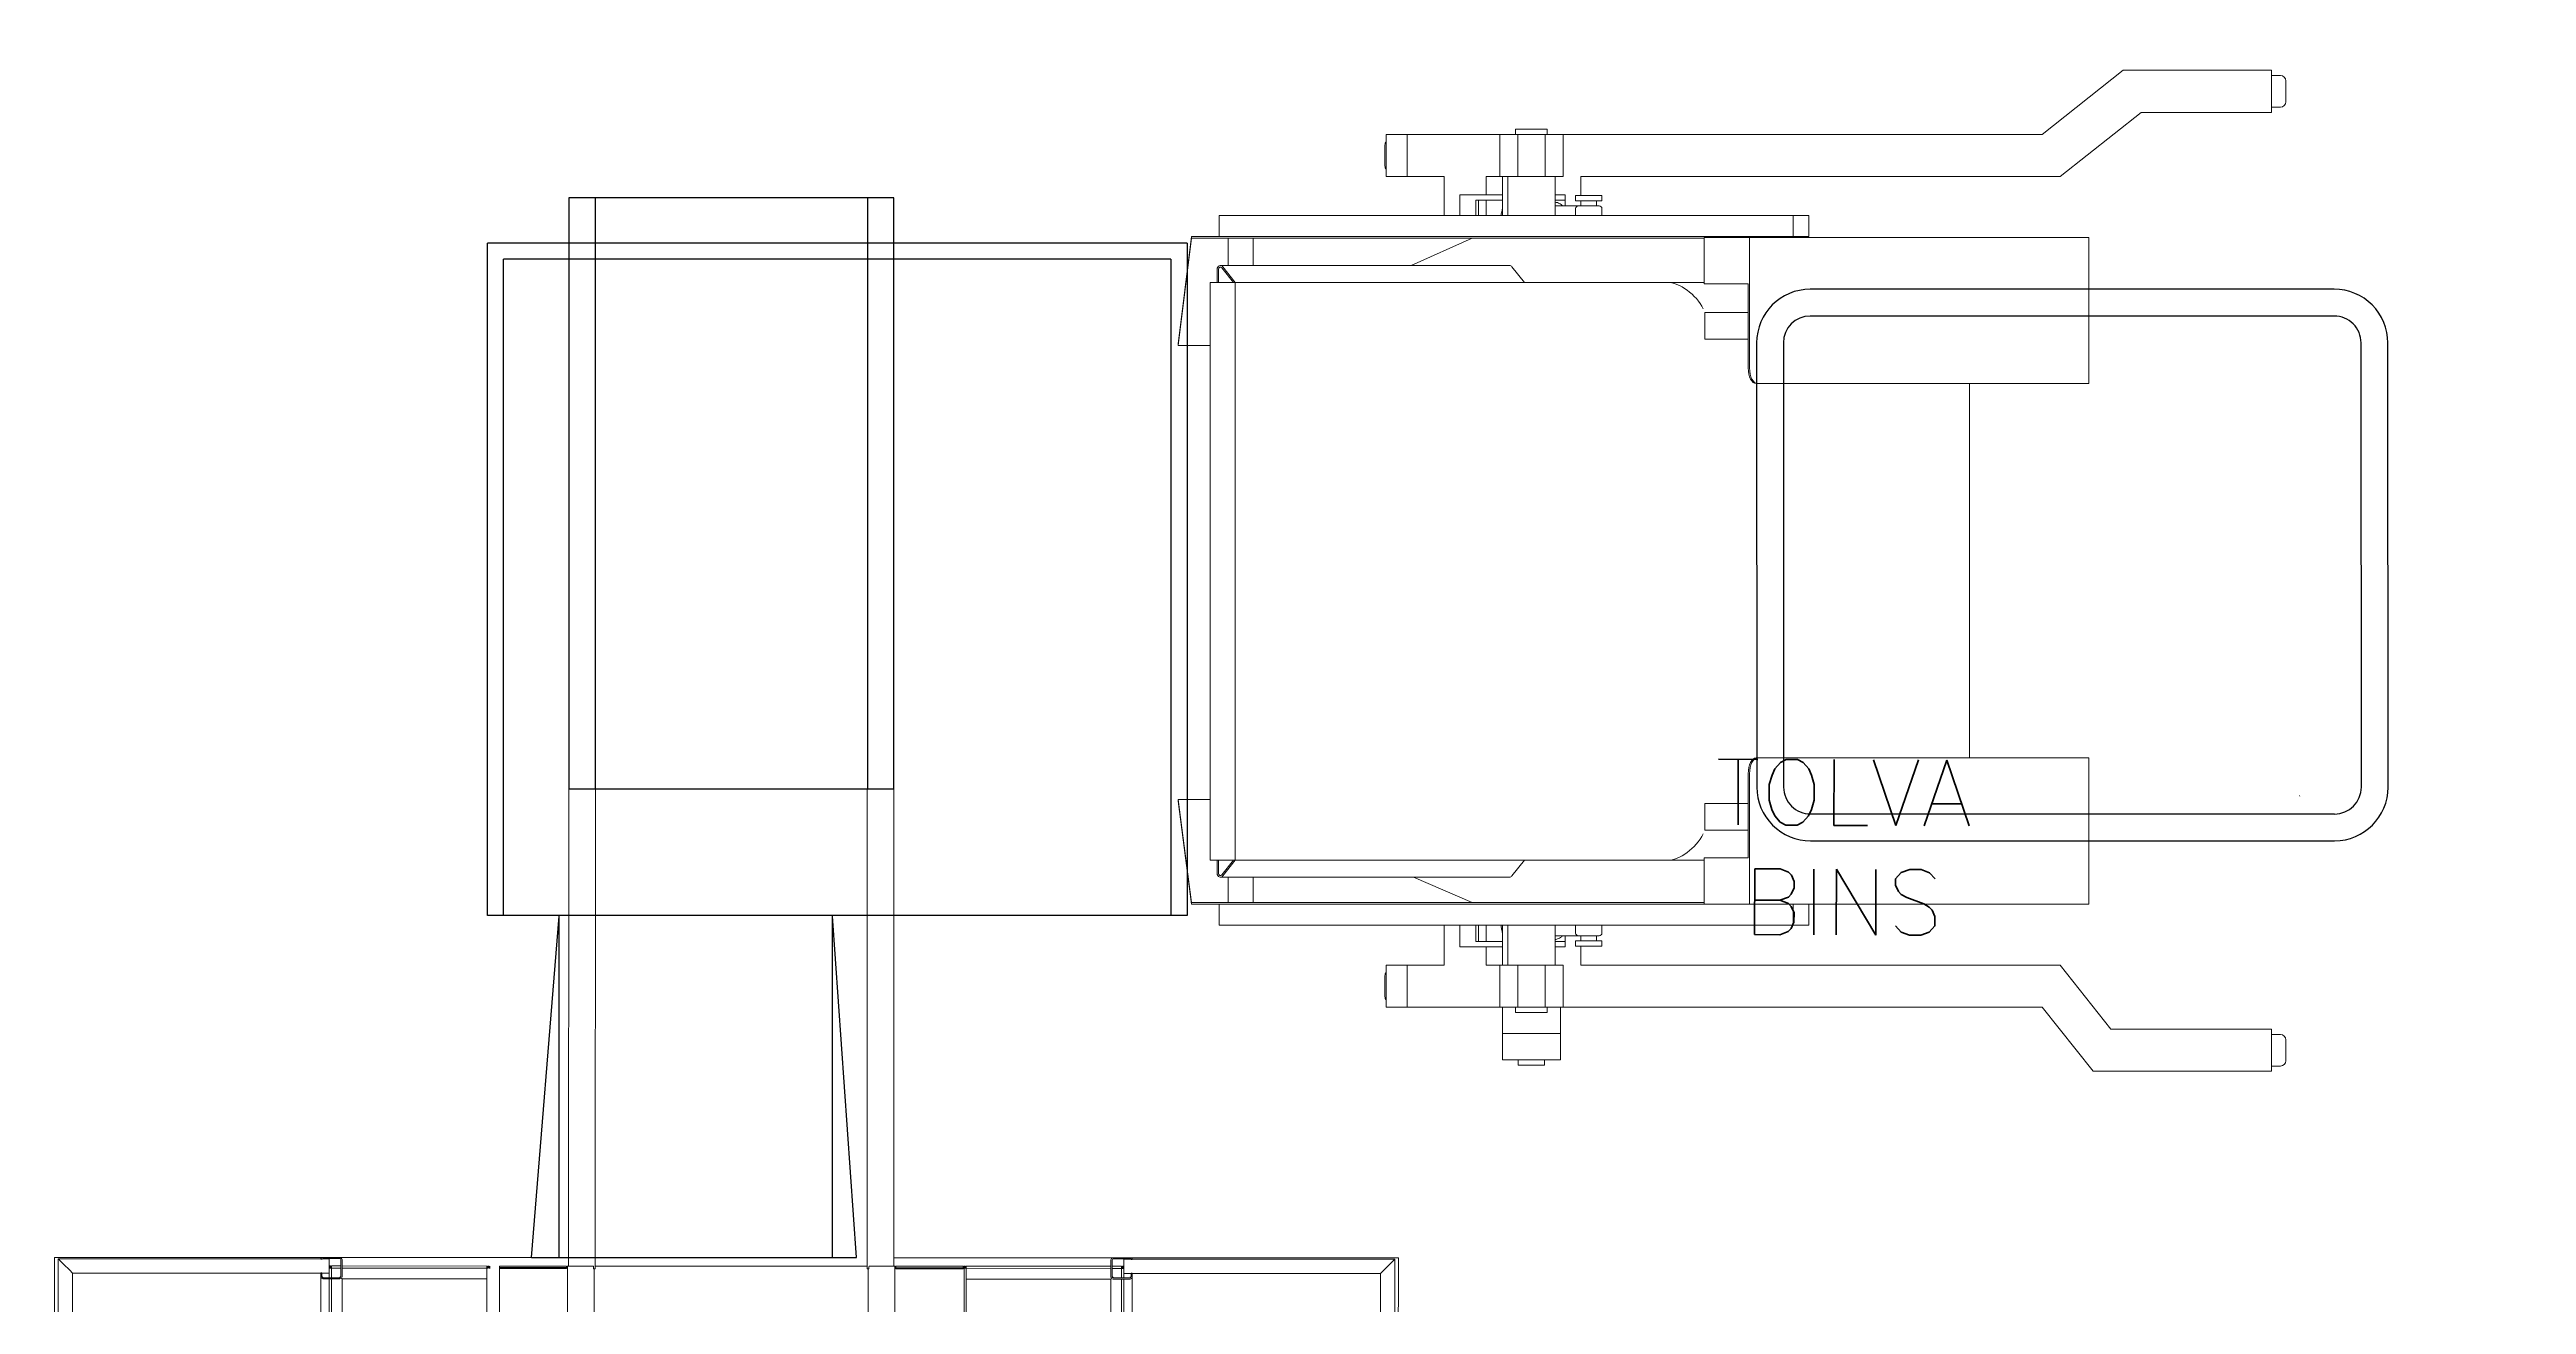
# Model space of a CAD drawing. Header units: inches. Extents: x -955375 to 106222, y -96450 to 64845.
# Drawn here: x 18520 to 23228, y 39689 to 42076 of the extents above; entities that cross this region are included whole.
import ezdxf
from ezdxf.enums import TextEntityAlignment as Align

# ---------------------------------------------------------------- set-up
doc = ezdxf.new("R2010")
doc.units = ezdxf.units.IN
doc.header["$MEASUREMENT"] = 0
doc.linetypes.add('CONTINUA', pattern=[0])
doc.linetypes.add('EQP-Equipos - Situacion Proyectada (Trabajo3)$0$Continuo', pattern=[0])
doc.layers.add('ACHUTECH', color=24, linetype='Continuous', lineweight=18)
doc.layers.add('P-EQUIPO REUBICADO', color=14, linetype='Continuous', lineweight=20)
for name, color, linetype in [('DIBUJO', 2, 'Continuous'), ('EQP-Equipos - Situacion Proyectada (Trabajo3)$0$Factory_AssetTag', 7, 'Continuous'), ('EQUIPO REUBICADO', 14, 'Continuous'), ('P-ESTRUCTURA NUEVA', 152, 'Continuous'), ('P-TEXTO', 2, 'Continuous')]:
    doc.layers.add(name, color=color, linetype=linetype)
doc.styles.get("Standard").update_dxf_attribs({"font": 'isocp2.shx'})
doc.styles.add('TEXTO-100', font='romans.shx', dxfattribs={"height": 0.15})
doc.dimstyles.new('SUPERPEQUEÑA', dxfattribs={"dimtxt": 0.1, "dimasz": 0.05, "dimexe": 0.1, "dimexo": 0.15, "dimgap": 0.05, "dimtad": 1, "dimzin": 0, "dimdsep": 46, "dimtxsty": 'Standard', "dimblk1": 'CRUZZ', "dimblk2": 'CRUZZ', "dimsah": 1, "dimcen": 0.03, "dimse1": 1, "dimse2": 1, "dimclrd": 109, "dimclre": 4, "dimclrt": 173, "dimadec": 0, "dimazin": 0, "dimtfac": 1, "dimtix": 1, "dimtmove": 1, "dimatfit": 3, "dimldrblk": 'CRUZZ', "dimfxl": 1, "dimtolj": 1, "dimtzin": 0, "dimlwd": -1, "dimarcsym": 0})

# ---------------------------------------------------------------- blocks, each defined once
blk = doc.blocks.new('CRUZ')
at = {"layer": 'DIBUJO', "color": 7, "lineweight": -3}
for p, q in [((-0.2, 0), (0.2, 0)), ((0, 0.2), (0, -0.2))]:
    blk.add_line(p, q, dxfattribs=at)
at = {"layer": 'DIBUJO', "color": 7, "lineweight": -3, "const_width": 0.05}
blk.add_lwpolyline([(0, 0, 1), (0, 0, 1)], format="xyb", close=True, dxfattribs=at)
blk = doc.blocks.new('CRUZZ')
at = {"layer": 'DIBUJO', "color": 3, "xscale": 10, "yscale": 10, "zscale": 10}
blk.add_blockref('CRUZ', (0, 0), dxfattribs=at)
blk = doc.blocks.new('*D185')
at = {"layer": 'ACHUTECH', "color": 7, "ltscale": 500, "transparency": 16777216}
blk.add_line((5118.7, 54499.2), (5118.7, 25409.9), dxfattribs=at)
at = {"layer": 'Defpoints', "color": 0, "linetype": 'CONTINUA', "ltscale": 500, "transparency": 16777216}
for p in [(26169.2, 54499.2), (5118.7, 25409.9), (6592.2, 25409.9)]:
    blk.add_point(p, dxfattribs=at)
at = {"layer": 'ACHUTECH', "color": 7, "linetype": 'CONTINUA', "ltscale": 500, "transparency": 16777216, "xscale": 0.05, "yscale": 0.05, "zscale": 0.05}
for p, rotation in [((5118.7, 54499.2), 90), ((5118.7, 25409.9), 270)]:
    blk.add_blockref('CRUZZ', p, dxfattribs=dict(at, rotation=rotation))
at = {"layer": 'ACHUTECH', "color": 7, "linetype": 'CONTINUA', "lineweight": 13, "ltscale": 500, "transparency": 16777216, "insert": (5118.6, 39954.5), "char_height": 0.15, "attachment_point": 5, "rotation": 90}
blk.add_mtext('\\A1;29089.32', dxfattribs=at)
blk = doc.blocks.new('*D201')
at = {"layer": 'ACHUTECH', "color": 7, "ltscale": 500, "transparency": 16777216}
blk.add_line((4340.1, 59153), (4340.1, 15437.3), dxfattribs=at)
at = {"layer": 'Defpoints', "color": 0, "linetype": 'CONTINUA', "ltscale": 500, "transparency": 16777216}
for p in [(21639.1, 59153.1), (4340.1, 15437.3), (6285.4, 15437.3)]:
    blk.add_point(p, dxfattribs=at)
at = {"layer": 'ACHUTECH', "color": 7, "linetype": 'CONTINUA', "ltscale": 500, "transparency": 16777216, "xscale": 0.05, "yscale": 0.05, "zscale": 0.05}
for p, rotation in [((4340.1, 59153.1), 90), ((4340.1, 15437.3), 270)]:
    blk.add_blockref('CRUZZ', p, dxfattribs=dict(at, rotation=rotation))
at = {"layer": 'ACHUTECH', "color": 7, "linetype": 'CONTINUA', "lineweight": 13, "ltscale": 500, "transparency": 16777216, "insert": (4340, 37295.2), "char_height": 0.15, "attachment_point": 5, "rotation": 90}
blk.add_mtext('\\A1;43715.81', dxfattribs=at)
blk = doc.blocks.new('EQP-Equipos - Situacion Proyectada (Trabajo3)$0$FDS_3b09482a-a906-48d5-a7b2-ea467025216a_Asset_8E14B96BF91A1B5D57A172830C2F2B49')
at = {"color": 0, "linetype": 'EQP-Equipos - Situacion Proyectada (Trabajo3)$0$Continuo', "lineweight": 0}
for p, q in [((-1479.1, 969.8), (-3311, 969.8)), ((-1999.8, 963.3), (-1481.6, 963.3)), ((-1999.8, 936.4), (-1508.5, 936.4)), ((-1508.5, 469.8), (-1508.5, 936.4)), ((-1481.6, 469.5), (-1481.6, 963.3)), ((-1479.1, 969.8), (-1479, 969.8)), ((-1479.1, 969.8), (-1479.1, 969.8)), ((-1479.1, 969.8), (-1479.1, 469.8)), ((-1479.1, 969.8), (-1479.1, 969.8)), ((-1479.1, 469.8), (-1479.1, 969.8)), ((-1479, 21.8), (-1479, 969.8)), ((-3275, 469.8), (-1515, 469.8)), ((-1519, 465.8), (-1519, 449.8)), ((-1517, 449.8), (-1517, 465.8)), ((-1507.9, 469.8), (-1515, 469.8)), ((-1515, 467.8), (-1507.9, 467.8)), ((-1508.5, 453.8), (-1508.5, 467.8)), ((-1507.9, 469.8), (-1507.9, 467.8)), ((-1482.2, 467.6), (-1482.2, 469.7)), ((-1481.6, 469.8), (-1479.1, 469.8)), ((-1481.6, 453.8), (-1481.6, 467.2)), ((-1481, 465.8), (-1481, 433.8)), ((-1479.1, 469.8), (-1479.1, 469.8)), ((-1479, 433.8), (-1479, 465.8)), ((-3271, 453.8), (-1519, 453.8)), ((-1619, 449.8), (-1519, 449.8)), ((-1519.1, 429.8), (-1619, 429.8)), ((-1519.1, 157.8), (-1519.1, 429.8)), ((-1519, 449.8), (-1519, 433.8)), ((-1517, 453.8), (-1508.5, 453.8)), ((-1517, 449.8), (-1499, 449.8)), ((-1517, 433.8), (-1517, 449.8)), ((-1499, 431.8), (-1515, 431.8)), ((-1515, 429.8), (-1499, 429.8)), ((-1481.6, 453.8), (-1508.5, 453.8)), ((-1499, 452.6), (-1495, 452.6)), ((-1499, 449.8), (-1499, 452.6)), ((-1499, 451.2), (-1495, 451.2)), ((-1495, 449.8), (-1499, 449.8)), ((-1499, 449.8), (-1499, 431.8)), ((-1483, 431.8), (-1499, 431.8)), ((-1499, 429.8), (-1499, 157.8)), ((-1499, 429.8), (-1483, 429.8)), ((-1495, 453.8), (-1495, 452.6)), ((-1495, 452.6), (-1495, 451.2)), ((-1495, 431.8), (-1495, 449.8)), ((-1495, 157.8), (-1495, 429.8)), ((-1619, 157.8), (-1499, 157.8)), ((-1499.8, 151.8), (-1497.8, 151.8)), ((-1499.1, 153.2), (-1495, 153.2)), ((-1495, 157.8), (-1499, 157.8)), ((-1499, 155), (-1499, 157.8)), ((-1499, 156.4), (-1495, 156.4)), ((-1499, 155), (-1495, 155)), ((-1495.1, 151.8), (-1497.8, 151.8)), ((-1495.1, 151.8), (-1495.1, 151.8)), ((-1495, 155), (-1495, 156.4)), ((-1495, 155), (-1495, 153.8)), ((-1495, 153.2), (-1495, 154.6)), ((-1495, 153.2), (-1495, 153.8)), ((-1499.8, 8), (-1499.8, 134)), ((-1497.8, 8), (-1497.8, 134)), ((-1495.1, 134), (-1495.1, 8)), ((-3295, 6), (-1495, 6)), ((-1499.8, 8), (-1497.8, 8)), ((-1499.1, 6.6), (-1495, 6.6)), ((-1495.1, 8), (-1497.8, 8)), ((-1495.1, 8), (-1495.1, 8)), ((-1495, 6.6), (-1495, 5.2)), ((-1495, 6.6), (-1495, 6)), ((-1495, 4.8), (-1495, 6)), ((-1495, 2), (-1495, 4.8)), ((-1495, 4), (-597.7, 4)), ((-1495, -40), (-1495, 2)), ((-3289.3, -44), (-1500, -44)), ((-597.7, -46), (-1499.9, -46)), ((-1495, -42.6), (-1495, -40)), ((-1495.1, -555), (-1495.1, -48)), ((-1499.9, -557), (-597.7, -556.7)), ((-3289.3, -559), (-1500, -559)), ((-1495, -563), (-1495, -560.4)), ((-1495, -605), (-1495, -563)), ((-1495, -607.8), (-1495, -605)), ((-3295, -609), (-1495, -609)), ((-1499.8, -737), (-1499.8, -611)), ((-1499.8, -611), (-1497.8, -611)), ((-1499.1, -609.6), (-1495, -609.6)), ((-1497.8, -737), (-1497.8, -611)), ((-1497.8, -611), (-1495.1, -611)), ((-1495.1, -611), (-1495.1, -737)), ((-1495.1, -611), (-1495.1, -611)), ((-597.5, -607), (-1495, -607)), ((-1495, -609), (-1495, -607.8)), ((-1495, -609.6), (-1495, -608.2)), ((-1495, -609), (-1495, -609.6)), ((-1479, -607), (-1479, -1555)), ((-3295, -739), (-1495, -739)), ((-1619, -743), (-1499, -743)), ((-1519.1, -743), (-1519.1, -1015)), ((-1499.8, -737), (-1497.8, -737)), ((-1499.1, -738.4), (-1495, -738.4)), ((-1499, -740.2), (-1499, -743)), ((-1499, -740.2), (-1495, -740.2)), ((-1499, -741.6), (-1495, -741.6)), ((-1495, -743), (-1499, -743)), ((-1499, -1015), (-1499, -743)), ((-1495.1, -737), (-1497.8, -737)), ((-1495.1, -737), (-1495.1, -737)), ((-1495, -738.4), (-1495, -739.8)), ((-1495, -738.4), (-1495, -739)), ((-1495, -740.2), (-1495, -739)), ((-1495, -740.2), (-1495, -741.6)), ((-1495, -743), (-1495, -1015)), ((-1519.1, -1015), (-1619, -1015)), ((-1519, -1035), (-1519, -1019)), ((-1517, -1019), (-1517, -1035)), ((-1515, -1015), (-1499, -1015)), ((-1499, -1017), (-1515, -1017)), ((-1499, -1015), (-1483, -1015)), ((-1499, -1035), (-1499, -1017)), ((-1483, -1017), (-1499, -1017)), ((-1495, -1017), (-1495, -1035)), ((-1481, -1051), (-1481, -1019)), ((-1479, -1019), (-1479, -1051)), ((-3275, -1055), (-1515, -1055)), ((-3271, -1039), (-1519, -1039)), ((-1619, -1035), (-1519, -1035)), ((-1519, -1051), (-1519, -1035)), ((-1517, -1035), (-1499, -1035)), ((-1517, -1035), (-1517, -1051)), ((-1517, -1039), (-1508.5, -1039)), ((-1515, -1053), (-1507.9, -1053)), ((-1507.9, -1055), (-1515, -1055)), ((-1508.5, -1039), (-1508.5, -1053)), ((-1481.6, -1039), (-1508.5, -1039)), ((-1508.5, -1055), (-1508.5, -1521.6)), ((-1507.9, -1055), (-1507.9, -1053)), ((-1495, -1035), (-1499, -1035)), ((-1499, -1035), (-1499, -1037.8)), ((-1499, -1036.4), (-1495, -1036.4)), ((-1499, -1037.8), (-1495, -1037.8)), ((-1495, -1037.8), (-1495, -1036.4)), ((-1495, -1039), (-1495, -1037.8)), ((-1482.2, -1052.8), (-1482.2, -1054.9)), ((-1481.6, -1039), (-1481.6, -1052.4)), ((-1481.6, -1054.7), (-1481.6, -1548.5)), ((-1481.6, -1055), (-1479.1, -1055)), ((-1479.1, -1555), (-1479.1, -1055)), ((-1479.1, -1055), (-1479.1, -1055)), ((-1479.1, -1055), (-1479.1, -1555)), ((-1999.8, -1521.6), (-1508.5, -1521.6)), ((-1479.1, -1555), (-3311, -1555)), ((-1999.8, -1548.5), (-1481.6, -1548.5)), ((-1479.1, -1555), (-1479, -1555)), ((-1479.1, -1555), (-1479.1, -1555)), ((-1479.1, -1555), (-1479.1, -1555))]:
    blk.add_line(p, q, dxfattribs=at)
at = {"color": 0, "linetype": 'CONTINUA', "lineweight": 13, "ltscale": 500}
blk.add_line((-3295, 136), (-1495.1, 134), dxfattribs=at)
at = {"ltscale": 500}
blk.add_lwpolyline([(-597.7, 4), (-597.5, -607)], dxfattribs=at)
at = {"color": 0, "linetype": 'EQP-Equipos - Situacion Proyectada (Trabajo3)$0$Continuo', "lineweight": 0, "extrusion": (-1.25053e-35, -3.99025e-31, -1)}
for centre, start, end in [((1515, 465.8), 0, 90), ((1483, 465.8), 102.1434, 180), ((1515, 433.8), 270, 0), ((1483, 433.8), 180, 270), ((1515, -1019), 0, 90), ((1483, -1019), 90, 180), ((1515, -1051), 270, 0), ((1483, -1051), 180, 257.8566)]:
    blk.add_arc(centre, 4, start, end, dxfattribs=at)
at = {"color": 0, "linetype": 'EQP-Equipos - Situacion Proyectada (Trabajo3)$0$Continuo', "lineweight": 0}
for centre, start, end in [((-1515, 465.8), 90, 180), ((-1483, 465.8), 0, 65.12), ((-1515, 433.8), 180, 270), ((-1483, 433.8), 270, 0), ((-1515, -1019), 90, 180), ((-1483, -1019), 0, 90), ((-1515, -1051), 180, 270), ((-1483, -1051), 294.88, 0)]:
    blk.add_arc(centre, 2, start, end, dxfattribs=at)
for centre, major_axis, ratio, start_param, end_param in [((-1495, 949.8), (-13.4, -13.4), 0.002755, 0.002755, 1.573551), ((-1495, 949.8), (-13.4, -13.4), 0.002755, 1.573551, 3.144347), ((-1515.1, 465.8), (4, -4), 0.000558, 3.142151, 3.930148), ((-1515.1, 465.8), (4, -4), 0.000558, 4.353417, 4.711831), ((-1515.1, 433.8), (4, 4), 0.000558, 2.353038, 3.141035), ((-1515.1, 433.8), (4, 4), 0.000558, 1.571354, 1.929768), ((-1499.1, 151.8), (0, 4), 0.027767, 4.712389, 5.073756), ((-1495, 151.8), (0, 4), 0.013884, 5.497787, 6.283185), ((-1499.1, 8), (0, 2), 0.027767, 3.926991, 4.712389), ((-1495.1, -555), (0, -2), 0.033315, 0, 1.570796), ((-1499.1, -611), (0, 2), 0.027767, 4.712389, 5.497787), ((-1499.1, -737), (0, 2), 0.027767, 3.926991, 4.712389), ((-1483.1, -1551), (-4, 4), 0.000558, 3.094888, 3.141035)]:
    blk.add_ellipse(centre, major_axis=major_axis, ratio=ratio, start_param=start_param, end_param=end_param, dxfattribs=at)
at = {"color": 0, "linetype": 'EQP-Equipos - Situacion Proyectada (Trabajo3)$0$Continuo', "lineweight": 0, "extrusion": (7.05383e-32, 3.52692e-31, -1)}
blk.add_ellipse((-1483.1, 965.8), major_axis=(-4, -4), ratio=0.000558, start_param=3.094888, end_param=3.141035, dxfattribs=at)
at = {"color": 0, "linetype": 'EQP-Equipos - Situacion Proyectada (Trabajo3)$0$Continuo', "lineweight": 0, "extrusion": (-4.26919e-35, 3.99025e-31, -1)}
blk.add_ellipse((-1499.1, 151.8), major_axis=(0, -2), ratio=0.027767, start_param=3.926991, end_param=4.712389, dxfattribs=at)
at = {"color": 0, "linetype": 'EQP-Equipos - Situacion Proyectada (Trabajo3)$0$Continuo', "lineweight": 0, "extrusion": (-5.42787e-35, 3.99025e-31, -1)}
blk.add_ellipse((-1499.1, 8), major_axis=(0, -4), ratio=0.027767, start_param=4.712389, end_param=5.073756, dxfattribs=at)
at = {"color": 0, "linetype": 'EQP-Equipos - Situacion Proyectada (Trabajo3)$0$Continuo', "lineweight": 0, "extrusion": (-5.16061e-35, 3.99025e-31, -1)}
for centre, major_axis, ratio, start_param, end_param in [((-1495, 8), (0, -4), 0.013884, 5.497787, 6.283185), ((-1495.1, -48), (0, 2), 0.033315, 0, 1.570796), ((-1495, -611), (0, -4), 0.013884, 3.141593, 3.926991), ((-1495, -737), (0, -4), 0.013884, 5.497787, 6.283185)]:
    blk.add_ellipse(centre, major_axis=major_axis, ratio=ratio, start_param=start_param, end_param=end_param, dxfattribs=at)
at = {"color": 0, "linetype": 'EQP-Equipos - Situacion Proyectada (Trabajo3)$0$Continuo', "lineweight": 0, "extrusion": (-2.88927e-35, 1.99513e-31, -1)}
blk.add_ellipse((-1499.9, -42), major_axis=(0, -4), ratio=0.033315, start_param=0, end_param=1.362889, dxfattribs=at)
at = {"color": 0, "linetype": 'EQP-Equipos - Situacion Proyectada (Trabajo3)$0$Continuo', "lineweight": 0, "extrusion": (-3.06259e-35, 3.99025e-31, -1)}
blk.add_ellipse((-1499.9, -561), major_axis=(0, 4), ratio=0.033315, start_param=4.920297, end_param=6.283185, dxfattribs=at)
at = {"color": 0, "linetype": 'EQP-Equipos - Situacion Proyectada (Trabajo3)$0$Continuo', "lineweight": 0, "extrusion": (-2.45592e-35, 3.99025e-31, -1)}
blk.add_ellipse((-1499.1, -611), major_axis=(0, -4), ratio=0.027767, start_param=4.351022, end_param=4.712389, dxfattribs=at)
at = {"color": 0, "linetype": 'EQP-Equipos - Situacion Proyectada (Trabajo3)$0$Continuo', "lineweight": 0, "extrusion": (-7.1406e-35, 3.99025e-31, -1)}
blk.add_ellipse((-1499.1, -737), major_axis=(0, -4), ratio=0.027767, start_param=4.712389, end_param=5.073756, dxfattribs=at)
at = {"color": 0, "linetype": 'EQP-Equipos - Situacion Proyectada (Trabajo3)$0$Continuo', "lineweight": 0, "extrusion": (-7.05383e-32, 2.11615e-31, -1)}
for start_param, end_param in [(2.353038, 3.141035), (1.571354, 1.929768)]:
    blk.add_ellipse((-1515.1, -1019), major_axis=(4, -4), ratio=0.000558, start_param=start_param, end_param=end_param, dxfattribs=at)
at = {"color": 0, "linetype": 'EQP-Equipos - Situacion Proyectada (Trabajo3)$0$Continuo', "lineweight": 0, "extrusion": (1.41077e-31, 2.82153e-31, -1)}
for start_param, end_param in [(3.142151, 3.930148), (4.353417, 4.711831)]:
    blk.add_ellipse((-1515.1, -1051), major_axis=(4, 4), ratio=0.000558, start_param=start_param, end_param=end_param, dxfattribs=at)
at = {"color": 0, "linetype": 'EQP-Equipos - Situacion Proyectada (Trabajo3)$0$Continuo', "lineweight": 0, "extrusion": (-7.05383e-32, 3.52692e-31, -1)}
for start_param, end_param in [(0.002755, 1.573551), (1.573551, 3.144347)]:
    blk.add_ellipse((-1495, -1535), major_axis=(-13.4, 13.4), ratio=0.002755, start_param=start_param, end_param=end_param, dxfattribs=at)
at = {"color": 0, "linetype": 'EQP-Equipos - Situacion Proyectada (Trabajo3)$0$Continuo', "lineweight": 0}
for points, knots in [([(-1500, -42.8), (-1499.2, -42.8), (-1498.3, -42.8), (-1496.7, -42.7), (-1495.9, -42.6), (-1495, -42.6)], [0.9453516, 0.9453516, 0.9453516, 0.9453516, 1.1731511, 1.1731511, 1.3977234, 1.3977234, 1.3977234, 1.3977234]), ([(-1495, -560.4), (-1495.9, -560.4), (-1496.7, -560.3), (-1498.3, -560.2), (-1499.2, -560.2), (-1500, -560.2)], [0.9485789, 0.9485789, 0.9485789, 0.9485789, 1.1731511, 1.1731511, 1.4009506, 1.4009506, 1.4009506, 1.4009506])]:
    blk.add_open_spline(points, degree=3, knots=knots, dxfattribs=at)
at = {"layer": 'P-ESTRUCTURA NUEVA', "ltscale": 500}
for points in [[(-597.7, 4), (-597.7, -46), (513.7, -45.6), (513.7, 4.4)], [(-597.7, -557), (-597.7, -607), (513.7, -606.6), (513.7, -556.6)]]:
    blk.add_lwpolyline(points, close=True, dxfattribs=at)
blk.add_lwpolyline([(513.7, -556.6), (513.5, -45.6)], dxfattribs=at)
blk = doc.blocks.new('DESAGUADOR')
at = {"linetype": 'CONTINUA', "ltscale": 500}
for p, q in [((-15464.2, 4307.9), (-15418.3, 3658.5)), ((-15418.3, 4307.9), (-15418.3, 3658.5)), ((-14846.1, 4308), (-14898.8, 3658.5)), ((-14898.8, 4307.9), (-14898.8, 3658.5))]:
    blk.add_line(p, q, dxfattribs=at)
for p, q in [((-16092.2, 2378.4), (-16092.2, 3657)), ((-16092.2, 3657), (-14762.5, 3657)), ((-16061.5, 2409.1), (-16061.5, 3657)), ((-14793.2, 3657), (-14793.2, 2409.1)), ((-14762.5, 3657), (-14762.5, 2378.4)), ((-16061.5, 2409.1), (-14793.2, 2409.1)), ((-16092.2, 2378.4), (-14762.5, 2378.4))]:
    blk.add_line(p, q)
at = {"ltscale": 500}
blk.add_lwpolyline([(-14846.2, 4307.9), (-15464.2, 4307.9)], dxfattribs=at)
blk = doc.blocks.new('BINS TIPO')
at = {"color": 30}
for p, q in [((-10974.9, -4974.9, -0.1), (-11820.1, -4975.4, -0.1)), ((-10974.9, -5025.9, -0.1), (-11820.1, -5026.3, -0.1)), ((-11922, -5077.3, -0.1), (-11922.1, -6073.5, -0.1)), ((-11871, -5077.3, -0.1), (-11871.1, -6073.5, -0.1)), ((-10924, -6073, -0.1), (-10923.9, -5076.8, -0.1)), ((-10873.1, -6073, -0.1), (-10873, -5076.8, -0.1)), ((-11820.1, -6124.4, -0.1), (-10975, -6124, -0.1)), ((-11820.1, -6175.4, -0.1), (-10974.9, -6174.9, -0.1))]:
    blk.add_line(p, q, dxfattribs=at)
for centre, radius, start, end in [((-11820.1, -5077.3, -0.1), 101.9, 90.0278, 180.0278), ((-10974.9, -5076.8, -0.1), 101.9, 0.0278, 90.0278), ((-11820.1, -5077.3, -0.1), 51, 90.0278, 180.0278), ((-10974.9, -5076.8, -0.1), 51, 0.0278, 90.0278), ((-11820.2, -6073.4, -0.1), 101.9, 180.0278, 270.0278), ((-11820.2, -6073.4, -0.1), 51, 180.0278, 270.0278), ((-10975, -6073, -0.1), 51, 270.0278, 0.0278), ((-10975, -6073, -0.1), 101.9, 270.0278, 0.0278)]:
    blk.add_arc(centre, radius, start, end, dxfattribs=at)
at = {"layer": 'P-EQUIPO REUBICADO'}
blk.add_line((-11836.1, -6006.8), (-11837.1, -6007.4), dxfattribs=at)
blk = doc.blocks.new('EQP-Equipos - Situacion Proyectada (Trabajo3)$0$FDS_cd79b889-807f-4ba9-9a53-1882836c497f_Asset_B3AAECCD723168964944A05C5AC3601A')
at = {"color": 0, "lineweight": 0}
for p, q in [((291.3, 10), (-48, 10)), ((-48, 10), (-48, -70)), ((388, -112), (291.3, 10)), ((-75, -10), (-75, -50)), ((-65, 0), (-48, 0)), ((1414, -12), (1304, -12)), ((1304, -62), (1304, -12)), ((1334, -12), (1334, -2)), ((1334, -2), (1384, -2)), ((1384, -12), (1384, -2)), ((1414, -12), (1414, -62)), ((-48, -60), (-65, -60)), ((-48, -70), (257.4, -70)), ((257.4, -70), (354, -192)), ((1304, -62), (1304, -112)), ((1414, -62), (1304, -62)), ((1414, -112), (1414, -62)), ((1299, -112), (388, -112)), ((1299, -192), (1299, -112)), ((1333, -112), (1299, -112)), ((1329, -112), (1329, -102)), ((1329, -102), (1389, -102)), ((1333, -192), (1333, -112)), ((1385, -112), (1333, -112)), ((1385, -192), (1385, -112)), ((1419, -112), (1385, -112)), ((1389, -112), (1389, -102)), ((1419, -192), (1419, -112)), ((1595, -112), (1419, -112)), ((1595, -192), (1595, -112)), ((1595, -112), (1635, -112)), ((1635, -112), (1635, -192)), ((1637.5, -172), (1637.5, -132)), ((354, -192), (1265, -192)), ((1225.1, -228), (1225.1, -238)), ((1225.1, -228), (1275.1, -228)), ((1265, -192), (1265, -228)), ((1275.1, -228), (1275.1, -238)), ((1295, -237), (1295, -227)), ((1314, -227), (1295, -227)), ((1333, -192), (1299, -192)), ((1314, -192), (1314, -268)), ((1385, -192), (1333, -192)), ((1419, -192), (1385, -192)), ((1404, -192), (1404, -268)), ((1414, -192), (1414, -268)), ((1414, -227), (1433.8, -227)), ((1445, -192), (1419, -192)), ((1495, -227), (1433.8, -227)), ((1445, -227), (1445, -192)), ((1495, -227), (1495, -268)), ((1525, -268), (1525, -192)), ((1525, -192), (1595, -192)), ((1635, -192), (1595, -192)), ((831.5, -308), (831.5, -268)), ((861.5, -268), (831.5, -268)), ((861.5, -268), (861.5, -308)), ((1952.7, -268), (861.5, -268)), ((1225.1, -238), (1275.1, -238)), ((1225.1, -253), (1225.1, -268)), ((1230.1, -248), (1270.1, -248)), ((1235.1, -248), (1235.1, -238)), ((1265.1, -248), (1265.1, -238)), ((1314, -248), (1270.1, -248)), ((1275.1, -253), (1275.1, -268)), ((1295, -248), (1295, -237)), ((1314, -237), (1295, -237)), ((1414, -237), (1433.8, -237)), ((1414.5, -256.1), (1414.5, -255.5)), ((1414.9, -255.5), (1414.9, -257.1)), ((1433.8, -237), (1464.7, -237)), ((1445, -268), (1445, -237)), ((1459.6, -268), (1459.6, -237)), ((1464.7, -237), (1464.7, -268)), ((1952.7, -268), (1952.7, -308)), ((944.2, -308), (299.2, -308)), ((299.2, -586), (299.2, -308)), ((1030.8, -308), (944.2, -308)), ((944.2, -308), (944.2, -556)), ((1030.8, -308), (1030.8, -396)), ((1381.2, -308), (1030.8, -308)), ((1406.2, -311), (1030.8, -311)), ((1406.2, -308), (1381.2, -308)), ((1406.2, -308), (1474.5, -308)), ((1406.2, -311), (1474.5, -311)), ((1471.8, -311), (1583, -359.2)), ((2005.3, -308), (1474.5, -308)), ((2005.3, -311), (1474.5, -311)), ((1887.8, -311), (1887.8, -359.2)), ((1935.8, -311), (1935.8, -359.2)), ((2005.3, -311), (2005.3, -308)), ((2030.7, -503.8), (2005.3, -308)), ((2005.3, -311), (2030.7, -506.8)), ((1396, -361.6), (1372.4, -391.5)), ((1400.7, -359.2), (1950.2, -359.2)), ((1945.5, -361.6), (1921.9, -391.5)), ((1925.4, -391.5), (1947.4, -363.6)), ((1953.9, -366.5), (1953.9, -391.5)), ((1956.5, -366.5), (1956.5, -391.5)), ((1030.8, -396), (946.8, -396)), ((946.8, -556), (946.8, -396)), ((1030.8, -391.5), (1100.9, -391.5)), ((1100.9, -391.5), (1921.9, -391.5)), ((1921.9, -391.5), (1921.9, -1490.5)), ((1960.5, -391.5), (1921.9, -391.5)), ((1960.5, -391.5), (1970, -391.5)), ((1970, -391.5), (1970, -1490.5)), ((946.8, -448.5), (1029.1, -448.5)), ((1029.1, -499.5), (1029.1, -448.5)), ((1029.1, -499.5), (946.8, -499.5)), ((2030.7, -506.8), (1970, -506.8)), ((2030.7, -506.8), (2030.7, -503.8)), ((299.2, -586), (929.2, -586)), ((526.4, -586), (526.4, -1298)), ((929.2, -586), (931.8, -586)), ((299.2, -1576), (299.2, -1298)), ((929.2, -1298), (299.2, -1298)), ((931.8, -1298), (929.2, -1298)), ((944.2, -1328), (944.2, -1576)), ((946.8, -1328), (946.8, -1488)), ((946.8, -1382.5), (1029.1, -1382.5)), ((1029.1, -1433.5), (1029.1, -1382.5)), ((1970, -1370.8), (2030.7, -1370.8)), ((2030.7, -1370.8), (2005.3, -1575)), ((2030.7, -1373.8), (2005.3, -1578)), ((2030.7, -1373.8), (2030.7, -1370.8)), ((946.8, -1433.5), (1029.1, -1433.5)), ((1030.8, -1488), (946.8, -1488)), ((1030.8, -1488), (1030.8, -1576)), ((1100.9, -1490.5), (1030.8, -1490.5)), ((1921.9, -1490.5), (1100.9, -1490.5)), ((1396, -1520.4), (1372.4, -1490.5)), ((1960.5, -1490.5), (1921.9, -1490.5)), ((1921.9, -1490.5), (1945.5, -1520.4)), ((1947.4, -1518.4), (1925.4, -1490.5)), ((1953.9, -1490.5), (1953.9, -1515.5)), ((1956.5, -1490.5), (1956.5, -1515.5)), ((1960.5, -1490.5), (1970, -1490.5)), ((1950.2, -1522.8), (1400.7, -1522.8)), ((1587.4, -1522.8), (1471.8, -1575)), ((1887.8, -1522.8), (1887.8, -1575)), ((1935.8, -1522.8), (1935.8, -1575)), ((944.2, -1576), (299.2, -1576)), ((831.5, -1618), (831.5, -1578)), ((861.5, -1578), (831.5, -1578)), ((861.5, -1578), (861.5, -1618)), ((1381.2, -1578), (861.5, -1578)), ((896.2, -1576), (896.2, -1578)), ((1030.8, -1576), (944.2, -1576)), ((1030.8, -1575), (1406.2, -1575)), ((1406.2, -1578), (1381.2, -1578)), ((1474.5, -1575), (1406.2, -1575)), ((1474.5, -1578), (1406.2, -1578)), ((1474.5, -1575), (2005.3, -1575)), ((1474.5, -1578), (2005.3, -1578)), ((1952.7, -1578), (1952.7, -1618)), ((2005.3, -1578), (2005.3, -1575)), ((831.5, -1618), (861.5, -1618)), ((861.5, -1618), (1952.7, -1618)), ((1225.1, -1618), (1225.1, -1631)), ((1225.1, -1656), (1225.1, -1646)), ((1275.1, -1646), (1225.1, -1646)), ((1270.1, -1636), (1230.1, -1636)), ((1235.1, -1636), (1235.1, -1646)), ((1265.1, -1636), (1265.1, -1646)), ((1314, -1636), (1270.1, -1636)), ((1275.1, -1618), (1275.1, -1631)), ((1275.1, -1656), (1275.1, -1646)), ((1295, -1647), (1295, -1636)), ((1295, -1657), (1295, -1647)), ((1295, -1647), (1314, -1647)), ((1314, -1692), (1314, -1618)), ((1404, -1692), (1404, -1618)), ((1414, -1618), (1414, -1692)), ((1414, -1647), (1433.8, -1647)), ((1414.5, -1628.5), (1414.5, -1627.9)), ((1414.9, -1626.9), (1414.9, -1628.5)), ((1464.7, -1647), (1433.8, -1647)), ((1445, -1647), (1445, -1618)), ((1459.6, -1647), (1459.6, -1618)), ((1464.7, -1618), (1464.7, -1647)), ((1495, -1618), (1495, -1657)), ((1525, -1692), (1525, -1618)), ((354, -1692), (200.1, -1814)), ((1265, -1692), (354, -1692)), ((1275.1, -1656), (1225.1, -1656)), ((1265, -1656), (1265, -1692)), ((1314, -1657), (1295, -1657)), ((1299, -1692), (1299, -1772)), ((1299, -1692), (1333, -1692)), ((1333, -1692), (1333, -1772)), ((1333, -1692), (1385, -1692)), ((1385, -1692), (1385, -1772)), ((1385, -1692), (1419, -1692)), ((1414, -1657), (1433.8, -1657)), ((1419, -1692), (1419, -1772)), ((1419, -1692), (1445, -1692)), ((1495, -1657), (1433.8, -1657)), ((1445, -1692), (1445, -1657)), ((1595, -1692), (1525, -1692)), ((1595, -1772), (1595, -1692)), ((1595, -1692), (1635, -1692)), ((1635, -1692), (1635, -1772)), ((1637.5, -1752), (1637.5, -1712)), ((234, -1894), (388, -1772)), ((388, -1772), (1299, -1772)), ((1299, -1772), (1333, -1772)), ((1329, -1772), (1329, -1782)), ((1389, -1782), (1329, -1782)), ((1333, -1772), (1385, -1772)), ((1385, -1772), (1419, -1772)), ((1389, -1772), (1389, -1782)), ((1419, -1772), (1595, -1772)), ((1635, -1772), (1595, -1772)), ((-75, -1834), (-75, -1874)), ((-65, -1824), (-48, -1824)), ((200.1, -1814), (-48, -1814)), ((-48, -1814), (-48, -1894)), ((-48, -1884), (-65, -1884)), ((-48, -1894), (234, -1894))]:
    blk.add_line(p, q, dxfattribs=at)
at = {"color": 0, "lineweight": 0, "extrusion": (0, 0, -1)}
for centre, radius, start, end in [((65, -10), 10, 0, 90), ((65, -50), 10, 270, 360), ((-1627.5, -132), 10, 138.5904, 180), ((-1627.5, -172), 10, 180, 221.4096), ((-1230.1, -253), 5, 360, 90), ((-1270.1, -253), 5, 90, 180), ((-1409.9, -255.5), 5, 144.767, 180), ((-1230.1, -1631), 5, 270, 360), ((-1270.1, -1631), 5, 180, 270), ((-1409.9, -1628.5), 5, 180, 215.233), ((-1627.5, -1712), 10, 138.5904, 180), ((-1627.5, -1752), 10, 180, 221.4096), ((65, -1834), 10, 0, 90), ((65, -1874), 10, 270, 360)]:
    blk.add_arc(centre, radius, start, end, dxfattribs=at)
at = {"color": 0, "lineweight": 0}
for centre, major_axis, ratio, start_param, end_param in [((1400.7, -366.5), (0, 7.3), 0.866025, 0, 0.830889), ((1950.2, -366.5), (0, 7.3), 0.866025, 4.712389, 7.114074), ((929.2, -556), (0, -30), 0.5, 0, 1.570796), ((929.2, -1328), (0, 30), 0.5, 4.712389, 6.283185)]:
    blk.add_ellipse(centre, major_axis=major_axis, ratio=ratio, start_param=start_param, end_param=end_param, dxfattribs=at)
at = {"color": 0, "lineweight": 0, "extrusion": (0, 0, -1)}
for centre, major_axis, ratio, start_param, end_param in [((1950.2, -366.5), (0, 4.3), 0.866025, 5.452296, 7.853982), ((1075.9, -441.5), (-43.3, -43.3), 0.57735, 1.047198, 2.617994), ((931.8, -556), (0, -30), 0.5, 4.712389, 6.283185), ((931.8, -1328), (0, 30), 0.5, 0, 1.570796), ((1075.9, -1440.5), (-43.3, 43.3), 0.57735, 3.665191, 5.235988), ((1400.7, -1515.5), (0, -7.3), 0.866025, 0, 0.830889), ((1950.2, -1515.5), (0, -7.3), 0.866025, 4.712389, 7.114074), ((1950.2, -1515.5), (0, -4.3), 0.866025, 4.712389, 7.114074)]:
    blk.add_ellipse(centre, major_axis=major_axis, ratio=ratio, start_param=start_param, end_param=end_param, dxfattribs=at)
at = {"color": 0, "lineweight": 0}
for points, knots in [([(1299.8, -248), (1301, -246.7), (1302.4, -245.6), (1306.1, -243.1), (1308.5, -242), (1312, -241.1), (1313, -240.9), (1314, -240.7)], [8.6298324, 8.6298324, 8.6298324, 8.6298324, 8.8437817, 8.8437817, 9.163568, 9.163568, 9.285482, 9.285482, 9.285482, 9.285482]), ([(1414.5, -255.5), (1414.5, -254.8), (1414.4, -254.2), (1414.1, -253.5), (1414.1, -253.3), (1414, -253.2)], [0.7853145, 0.7853145, 0.7853145, 0.7853145, 0.9805973, 0.9805973, 1.0233572, 1.0233572, 1.0233572, 1.0233572]), ([(1414, -254.9), (1414.5, -256), (1415, -257.1), (1416.1, -260.9), (1416.4, -263.5), (1416.3, -266.8), (1416.3, -267.4), (1416.2, -268)], [4.2727341, 4.2727341, 4.2727341, 4.2727341, 4.4206282, 4.4206282, 4.741087, 4.741087, 4.812646, 4.812646, 4.812646, 4.812646]), ([(1314, -1643.3), (1312.5, -1643), (1311.1, -1642.7), (1307.2, -1641.4), (1304.8, -1640.2), (1301.6, -1637.8), (1300.7, -1636.9), (1299.8, -1636)], [6.4224812, 6.4224812, 6.4224812, 6.4224812, 6.6026242, 6.6026242, 6.9221782, 6.9221782, 7.0781308, 7.0781308, 7.0781308, 7.0781308]), ([(1416.3, -1618), (1416.4, -1618.4), (1416.4, -1618.8), (1416.3, -1621.9), (1415.8, -1624.5), (1414.6, -1627.8), (1414.3, -1628.5), (1414, -1629.1)], [4.6923696, 4.6923696, 4.6923696, 4.6923696, 4.741087, 4.741087, 5.0616317, 5.0616317, 5.1520438, 5.1520438, 5.1520438, 5.1520438]), ([(1414, -1630.8), (1414.1, -1630.7), (1414.1, -1630.5), (1414.4, -1629.8), (1414.5, -1629.2), (1414.5, -1628.5)], [0.5472722, 0.5472722, 0.5472722, 0.5472722, 0.5900321, 0.5900321, 0.7853151, 0.7853151, 0.7853151, 0.7853151])]:
    blk.add_open_spline(points, degree=3, knots=knots, dxfattribs=at)
at = {"layer": 'EQP-Equipos - Situacion Proyectada (Trabajo3)$0$Factory_AssetTag', "lineweight": 0}
for tag in ['AssetTagExtended', 'AssetTag']:
    blk.add_attdef(tag, text='', height=50.8, dxfattribs=at).set_placement((977.8, -942), align=Align.MIDDLE_CENTER)

msp = doc.modelspace()

# ---------------------------------------------------------------- block references
at = {"rotation": 90.00000000000004}
msp.add_blockref('BINS TIPO', (16789.768, 52493.199), dxfattribs=at)
at = {"layer": 'EQUIPO REUBICADO', "rotation": 180}
msp.add_blockref('EQP-Equipos - Situacion Proyectada (Trabajo3)$0$FDS_cd79b889-807f-4ba9-9a53-1882836c497f_Asset_B3AAECCD723168964944A05C5AC3601A', (22695.607, 40142.654), dxfattribs=at)
at = {"layer": 'EQUIPO REUBICADO', "xscale": 1.011648904803888, "yscale": 1.011648904803888, "zscale": 1.011648904803888, "rotation": 89.98012467534815}
msp.add_blockref('EQP-Equipos - Situacion Proyectada (Trabajo3)$0$FDS_3b09482a-a906-48d5-a7b2-ea467025216a_Asset_8E14B96BF91A1B5D57A172830C2F2B49', (19511.022, 41274.631), dxfattribs=at)
at = {"layer": 'P-ESTRUCTURA NUEVA', "color": 0, "linetype": 'CONTINUA', "lineweight": 13, "rotation": 180}
msp.add_blockref('DESAGUADOR', (4589.69, 44086.242), dxfattribs=at)

# ---------------------------------------------------------------- texts
at = {"layer": 'P-TEXTO', "insert": (22366.003, 40723.715), "char_height": 125, "width": 870.71042, "attachment_point": 3, "rotation": 359.779133, "style": 'TEXTO-100'}
msp.add_mtext('\\pxqc;TOLVA\\PBINS', dxfattribs=at)

# ---------------------------------------------------------------- dimensions: what is measured, and where the dimension line sits
at = {"layer": 'ACHUTECH', "color": 7, "linetype": 'CONTINUA', "lineweight": 13, "ltscale": 500}
for base, p1, p2, picture, middle in [((4340.116, 15437.278), (21639.15, 59153.085), (6285.39, 15437.278), '*D201', (4340.021, 37295.181)), ((5118.653, 25409.883), (26169.229, 54499.203), (6592.24, 25409.883), '*D185', (5118.558, 39954.543))]:
    dim = msp.add_linear_dim(base=base, p1=p1, p2=p2, angle=90, dimstyle='SUPERPEQUEÑA', override={"dimtxt": 0.15, "dimgap": 0.02, "dimclrd": 7, "dimclrt": 7, "dimfxl": 0.2}, dxfattribs=at)
    dim.commit()
    dim.dimension.update_dxf_attribs({"geometry": picture, "text_midpoint": middle})

doc.saveas('drawing.dxf')
